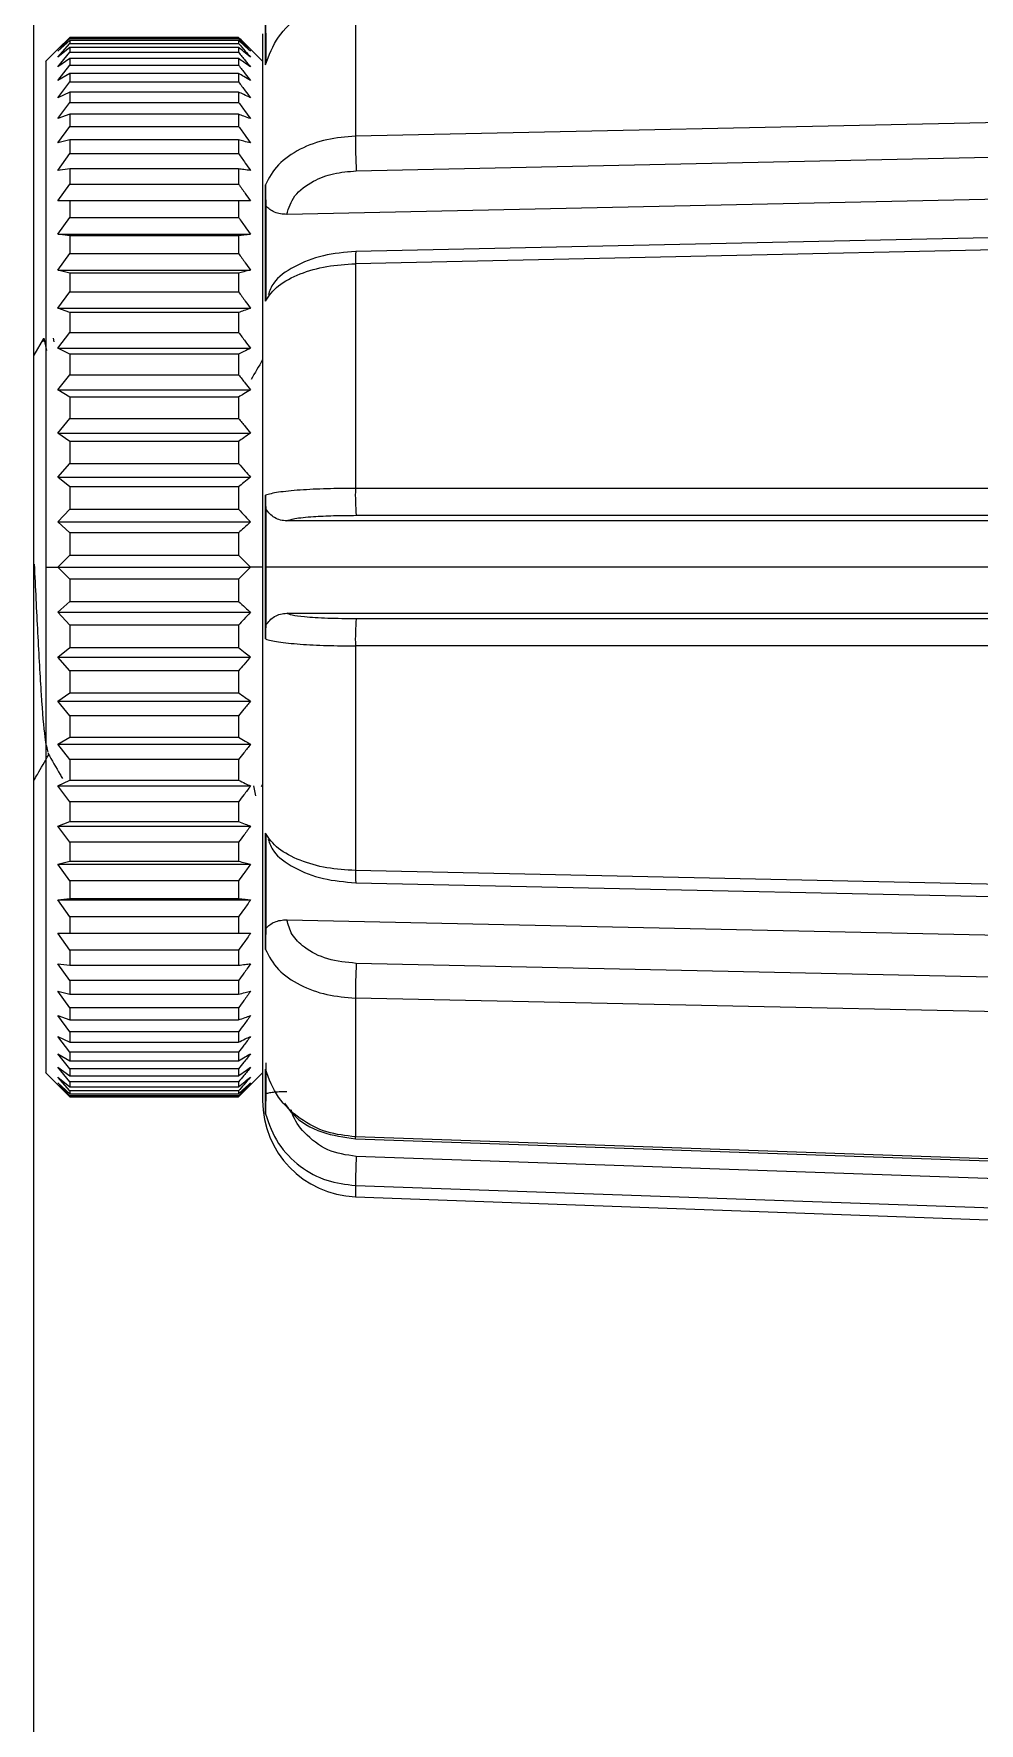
# Model space of a CAD drawing. Header units: inches. Extents: x 0 to 1338, y 51 to 562.
# Drawn here: x 1198.63 to 1218.26, y 368.8 to 403.87 of the extents above; entities that cross this region are included whole.
import ezdxf

# ---------------------------------------------------------------- set-up
doc = ezdxf.new("R2010")
doc.units = ezdxf.units.IN
doc.header["$LTSCALE"] = 0.5

msp = doc.modelspace()

# ---------------------------------------------------------------- linework, layer by layer
at = {"color": 253, "linetype": 'Continuous', "lineweight": 25}
for p, q in [((1198.63, 342.798), (1198.63, 424.798)), ((1205.308, 404.625), (1205.308, 401.743)), ((1203.437, 403.223), (1203.437, 404.146)), ((1199.13, 403.548), (1199.38, 403.795)), ((1199.38, 403.795), (1199.13, 403.548)), ((1199.13, 403.507), (1199.38, 403.775)), ((1199.38, 403.732), (1199.13, 403.507)), ((1199.38, 403.795), (1199.38, 403.775)), ((1202.88, 403.795), (1199.38, 403.795)), ((1199.38, 403.775), (1202.88, 403.775)), ((1199.38, 403.732), (1199.38, 403.671)), ((1202.88, 403.732), (1199.38, 403.732)), ((1203.449, 403.725), (1203.449, 403.25)), ((1199.13, 403.548), (1198.873, 403.291)), ((1199.13, 403.385), (1199.38, 403.671)), ((1199.38, 403.585), (1199.13, 403.385)), ((1199.13, 403.182), (1199.38, 403.485)), ((1199.38, 403.357), (1199.13, 403.182)), ((1199.38, 403.671), (1202.88, 403.671)), ((1199.38, 403.585), (1199.38, 403.485)), ((1202.88, 403.585), (1199.38, 403.585)), ((1199.38, 403.485), (1202.88, 403.485)), ((1199.38, 403.357), (1199.38, 403.217)), ((1202.88, 403.357), (1199.38, 403.357)), ((1203.38, 403.298), (1203.128, 403.55)), ((1199.13, 402.9), (1199.38, 403.217)), ((1199.38, 403.048), (1199.13, 402.9)), ((1199.38, 403.217), (1202.88, 403.217)), ((1199.38, 403.048), (1199.38, 402.869)), ((1202.88, 403.048), (1199.38, 403.048)), ((1203.38, 403.298), (1203.38, 382.298)), ((1199.13, 402.541), (1199.38, 402.869)), ((1199.38, 402.66), (1199.13, 402.541)), ((1199.38, 402.869), (1202.88, 402.869)), ((1199.38, 402.66), (1199.38, 402.446)), ((1202.88, 402.66), (1199.38, 402.66)), ((1199.13, 402.108), (1199.38, 402.446)), ((1199.38, 402.446), (1202.88, 402.446)), ((1312.865, 402.45), (1203.883, 400.12)), ((1199.38, 402.198), (1199.13, 402.108)), ((1199.13, 401.604), (1199.38, 401.948)), ((1199.38, 402.198), (1199.38, 401.948)), ((1202.88, 402.198), (1199.38, 402.198)), ((1199.38, 401.948), (1202.88, 401.948)), ((1199.38, 401.665), (1199.13, 401.604)), ((1199.38, 401.665), (1199.38, 401.381)), ((1202.88, 401.665), (1199.38, 401.665)), ((1199.13, 401.033), (1199.38, 401.381)), ((1199.38, 401.381), (1202.88, 401.381)), ((1199.38, 401.064), (1199.13, 401.033)), ((1199.38, 401.064), (1199.38, 400.749)), ((1202.88, 401.064), (1199.38, 401.064)), ((1199.13, 400.399), (1199.38, 400.749)), ((1199.38, 400.749), (1202.88, 400.749)), ((1203.437, 398.319), (1203.437, 400.734)), ((1199.38, 400.399), (1199.13, 400.399)), ((1199.38, 400.399), (1199.38, 400.056)), ((1202.88, 400.399), (1199.38, 400.399)), ((1203.449, 400.297), (1203.449, 398.345)), ((1199.13, 399.708), (1199.38, 400.056)), ((1199.38, 400.056), (1202.88, 400.056)), ((1199.38, 399.678), (1199.13, 399.708)), ((1199.13, 399.708), (1203.13, 399.708)), ((1199.38, 399.678), (1199.38, 399.308)), ((1202.88, 399.678), (1199.38, 399.678)), ((1199.13, 398.964), (1199.38, 399.308)), ((1199.38, 399.308), (1202.88, 399.308)), ((1199.38, 398.903), (1199.13, 398.964)), ((1199.13, 398.964), (1203.13, 398.964)), ((1199.38, 398.903), (1199.38, 398.511)), ((1202.88, 398.903), (1199.38, 398.903)), ((1205.308, 399.097), (1205.308, 394.433)), ((1199.13, 398.173), (1199.38, 398.511)), ((1199.38, 398.511), (1202.88, 398.511)), ((1199.38, 398.083), (1199.13, 398.173)), ((1199.13, 398.173), (1203.13, 398.173)), ((1199.38, 398.083), (1199.38, 397.67)), ((1202.88, 398.083), (1199.38, 398.083)), ((1198.832, 397.544), (1198.63, 397.196)), ((1198.827, 397.478), (1198.841, 397.548)), ((1198.841, 397.548), (1198.894, 397.295)), ((1199.056, 397.472), (1199.04, 397.548)), ((1199.13, 397.341), (1199.38, 397.67)), ((1199.38, 397.67), (1202.88, 397.67)), ((1199.38, 397.222), (1199.13, 397.341)), ((1199.13, 397.341), (1203.13, 397.341)), ((1199.38, 397.222), (1199.38, 396.792)), ((1202.88, 397.222), (1199.38, 397.222)), ((1199.13, 396.475), (1199.38, 396.792)), ((1199.38, 396.792), (1202.88, 396.792)), ((1199.38, 396.327), (1199.13, 396.475)), ((1199.13, 396.475), (1203.13, 396.475)), ((1199.38, 396.327), (1199.38, 395.883)), ((1202.88, 396.327), (1199.38, 396.327)), ((1199.13, 395.58), (1199.38, 395.883)), ((1199.38, 395.883), (1202.88, 395.883)), ((1199.38, 395.406), (1199.13, 395.58)), ((1199.13, 395.58), (1203.13, 395.58)), ((1199.38, 395.406), (1199.38, 394.951)), ((1202.88, 395.406), (1199.38, 395.406)), ((1199.13, 394.665), (1199.38, 394.951)), ((1199.38, 394.951), (1202.88, 394.951)), ((1199.38, 394.464), (1199.13, 394.665)), ((1199.13, 394.665), (1203.13, 394.665)), ((1199.38, 394.464), (1199.38, 394.003)), ((1202.88, 394.464), (1199.38, 394.464)), ((1203.437, 391.306), (1203.437, 394.291)), ((1199.13, 393.735), (1199.38, 394.003)), ((1199.38, 394.003), (1202.88, 394.003)), ((1203.449, 394.005), (1203.447, 392.798)), ((1199.38, 393.51), (1199.13, 393.735)), ((1199.13, 393.735), (1203.13, 393.735)), ((1199.38, 393.51), (1199.38, 393.045)), ((1202.88, 393.51), (1199.38, 393.51)), ((1312.865, 393.757), (1203.883, 393.757)), ((1199.13, 392.798), (1199.38, 393.045)), ((1199.38, 393.045), (1202.88, 393.045)), ((1198.88, 392.798), (1203.13, 392.798)), ((1199.38, 392.551), (1199.13, 392.798)), ((1202.88, 392.551), (1199.38, 392.551)), ((1199.38, 392.551), (1199.38, 392.086)), ((1203.38, 392.798), (1203.13, 392.798)), ((1203.447, 392.798), (1203.449, 391.591)), ((1313.366, 392.798), (1203.447, 392.798)), ((1199.13, 391.861), (1199.38, 392.086)), ((1199.38, 391.593), (1199.13, 391.861)), ((1199.13, 391.861), (1203.13, 391.861)), ((1199.38, 392.086), (1202.88, 392.086)), ((1203.883, 391.839), (1312.865, 391.839)), ((1199.38, 391.593), (1199.38, 391.132)), ((1202.88, 391.593), (1199.38, 391.593)), ((1199.13, 390.931), (1199.38, 391.132)), ((1199.38, 391.132), (1202.88, 391.132)), ((1205.308, 391.163), (1205.308, 386.499)), ((1199.38, 390.645), (1199.13, 390.931)), ((1199.13, 390.931), (1203.13, 390.931)), ((1199.38, 390.645), (1199.38, 390.191)), ((1202.88, 390.645), (1199.38, 390.645)), ((1199.13, 390.016), (1199.38, 390.191)), ((1199.38, 389.713), (1199.13, 390.016)), ((1199.13, 390.016), (1203.13, 390.016)), ((1199.38, 390.191), (1202.88, 390.191)), ((1199.38, 389.713), (1199.38, 389.269)), ((1202.88, 389.713), (1199.38, 389.713)), ((1199.13, 389.121), (1199.38, 389.269)), ((1199.38, 388.804), (1199.13, 389.121)), ((1199.13, 389.121), (1203.13, 389.121)), ((1199.38, 389.269), (1202.88, 389.269)), ((1199.38, 388.804), (1199.38, 388.375)), ((1202.88, 388.804), (1199.38, 388.804)), ((1199.13, 388.255), (1199.38, 388.375)), ((1199.38, 387.926), (1199.13, 388.255)), ((1199.13, 388.255), (1203.13, 388.255)), ((1199.38, 388.375), (1202.88, 388.375)), ((1203.239, 388.048), (1203.196, 388.255)), ((1203.356, 388.242), (1203.38, 388.284)), ((1199.38, 387.926), (1199.38, 387.514)), ((1202.88, 387.926), (1199.38, 387.926)), ((1199.13, 387.423), (1199.38, 387.514)), ((1199.38, 387.085), (1199.13, 387.423)), ((1199.13, 387.423), (1203.13, 387.423)), ((1199.38, 387.514), (1202.88, 387.514)), ((1203.437, 384.863), (1203.437, 387.277)), ((1203.449, 387.252), (1203.449, 385.299)), ((1199.38, 387.085), (1199.38, 386.693)), ((1202.88, 387.085), (1199.38, 387.085)), ((1199.13, 386.632), (1199.38, 386.693)), ((1199.38, 386.288), (1199.13, 386.632)), ((1199.13, 386.632), (1203.13, 386.632)), ((1199.38, 386.693), (1202.88, 386.693)), ((1199.38, 386.288), (1199.38, 385.919)), ((1202.88, 386.288), (1199.38, 386.288)), ((1199.13, 385.888), (1199.38, 385.919)), ((1199.38, 385.54), (1199.13, 385.888)), ((1199.13, 385.888), (1203.13, 385.888)), ((1199.38, 385.919), (1202.88, 385.919)), ((1199.38, 385.54), (1199.38, 385.197)), ((1202.88, 385.54), (1199.38, 385.54)), ((1203.883, 385.476), (1312.865, 383.147)), ((1199.13, 385.197), (1202.88, 385.197)), ((1199.38, 384.847), (1199.13, 385.197)), ((1199.38, 384.847), (1199.38, 384.533)), ((1202.88, 384.847), (1199.38, 384.847)), ((1199.13, 384.563), (1199.38, 384.533)), ((1199.38, 384.215), (1199.13, 384.563)), ((1199.38, 384.533), (1202.88, 384.533)), ((1199.38, 384.215), (1199.38, 383.931)), ((1202.88, 384.215), (1199.38, 384.215)), ((1199.13, 383.992), (1199.38, 383.931)), ((1199.38, 383.648), (1199.13, 383.992)), ((1199.38, 383.931), (1202.88, 383.931)), ((1205.308, 383.853), (1205.308, 380.971)), ((1199.13, 383.488), (1199.38, 383.398)), ((1199.38, 383.151), (1199.13, 383.488)), ((1199.38, 383.648), (1199.38, 383.398)), ((1202.88, 383.648), (1199.38, 383.648)), ((1199.38, 383.398), (1202.88, 383.398)), ((1199.13, 383.055), (1199.38, 382.936)), ((1199.38, 382.727), (1199.13, 383.055)), ((1199.38, 383.151), (1199.38, 382.936)), ((1202.88, 383.151), (1199.38, 383.151)), ((1199.13, 382.696), (1199.38, 382.549)), ((1199.38, 382.38), (1199.13, 382.696)), ((1199.38, 382.936), (1202.88, 382.936)), ((1199.38, 382.727), (1199.38, 382.549)), ((1202.88, 382.727), (1199.38, 382.727)), ((1198.873, 382.305), (1199.162, 382.016)), ((1199.13, 382.414), (1199.38, 382.24)), ((1199.38, 382.112), (1199.13, 382.414)), ((1199.38, 382.549), (1202.88, 382.549)), ((1199.38, 382.38), (1199.38, 382.24)), ((1202.88, 382.38), (1199.38, 382.38)), ((1203.13, 382.048), (1203.38, 382.298)), ((1203.437, 381.451), (1203.437, 382.373)), ((1199.13, 382.211), (1199.38, 382.011)), ((1199.38, 381.925), (1199.13, 382.211)), ((1199.13, 382.089), (1199.38, 381.864)), ((1199.38, 381.821), (1199.13, 382.089)), ((1199.13, 382.048), (1199.38, 381.801)), ((1199.38, 381.801), (1199.13, 382.048)), ((1199.38, 382.24), (1202.88, 382.24)), ((1199.38, 382.112), (1199.38, 382.011)), ((1202.88, 382.112), (1199.38, 382.112)), ((1199.38, 382.011), (1202.88, 382.011)), ((1199.38, 381.925), (1199.38, 381.864)), ((1202.88, 381.925), (1199.38, 381.925)), ((1199.38, 381.864), (1202.88, 381.864)), ((1199.38, 381.821), (1199.38, 381.801)), ((1202.88, 381.821), (1199.38, 381.821)), ((1199.38, 381.801), (1202.88, 381.801)), ((1205.308, 379.96), (1205.308, 379.728)), ((1205.308, 379.728), (1311.308, 375.873))]:
    msp.add_line(p, q, dxfattribs=at)
at = {"color": 253, "linetype": 'Continuous', "lineweight": 25, "flags": 128}
for points in [[(1202.88, 403.795), (1202.88, 403.794), (1202.88, 403.792), (1202.88, 403.79), (1202.88, 403.788), (1202.88, 403.785), (1202.88, 403.782), (1202.88, 403.779), (1202.88, 403.775)], [(1202.88, 403.732), (1202.88, 403.725), (1202.88, 403.719), (1202.88, 403.711), (1202.88, 403.704), (1202.88, 403.696), (1202.88, 403.688), (1202.88, 403.68), (1202.88, 403.671)], [(1311.308, 404.013), (1289.324, 403.542), (1268.349, 403.093), (1248.382, 402.666), (1233.401, 402.345), (1219.043, 402.037), (1205.308, 401.743)], [(1202.88, 403.585), (1202.88, 403.574), (1202.88, 403.562), (1202.88, 403.55), (1202.88, 403.537), (1202.88, 403.525), (1202.88, 403.512), (1202.88, 403.498), (1202.88, 403.485)], [(1202.88, 403.357), (1202.88, 403.34), (1202.88, 403.323), (1202.88, 403.306), (1202.88, 403.289), (1202.88, 403.271), (1202.88, 403.253), (1202.88, 403.235), (1202.88, 403.217)], [(1202.88, 403.048), (1202.88, 403.026), (1202.88, 403.005), (1202.88, 402.983), (1202.88, 402.961), (1202.88, 402.938), (1202.88, 402.916), (1202.88, 402.893), (1202.88, 402.869)], [(1205.324, 401.024), (1264.684, 402.302), (1311.324, 403.305)], [(1202.88, 402.66), (1202.88, 402.635), (1202.88, 402.608), (1202.88, 402.582), (1202.88, 402.555), (1202.88, 402.528), (1202.88, 402.501), (1202.88, 402.473), (1202.88, 402.446)], [(1202.88, 402.198), (1202.88, 402.168), (1202.88, 402.137), (1202.88, 402.107), (1202.88, 402.075), (1202.88, 402.044), (1202.88, 402.012), (1202.88, 401.98), (1202.88, 401.948)], [(1202.88, 401.665), (1202.88, 401.63), (1202.88, 401.595), (1202.88, 401.56), (1202.88, 401.525), (1202.88, 401.489), (1202.88, 401.454), (1202.88, 401.418), (1202.88, 401.381)], [(1311.313, 401.631), (1259.141, 400.51), (1205.313, 399.353)], [(1311.308, 401.388), (1289.374, 400.915), (1268.427, 400.463), (1248.464, 400.031), (1226.202, 399.55), (1205.308, 399.097)], [(1202.88, 401.064), (1202.88, 401.025), (1202.88, 400.986), (1202.88, 400.947), (1202.88, 400.908), (1202.88, 400.869), (1202.88, 400.829), (1202.88, 400.789), (1202.88, 400.749)], [(1202.88, 400.399), (1202.88, 400.357), (1202.88, 400.315), (1202.88, 400.272), (1202.88, 400.23), (1202.88, 400.187), (1202.88, 400.143), (1202.88, 400.1), (1202.88, 400.056)], [(1202.88, 399.678), (1202.88, 399.632), (1202.88, 399.586), (1202.88, 399.541), (1202.88, 399.494), (1202.88, 399.448), (1202.88, 399.402), (1202.88, 399.355), (1202.88, 399.308)], [(1205.317, 399.353), (1205.314, 399.355), (1205.313, 399.353)], [(1202.88, 398.903), (1202.88, 398.855), (1202.88, 398.806), (1202.88, 398.757), (1202.88, 398.708), (1202.88, 398.659), (1202.88, 398.61), (1202.88, 398.56), (1202.88, 398.511)], [(1202.88, 398.083), (1202.88, 398.031), (1202.88, 397.98), (1202.88, 397.929), (1202.88, 397.877), (1202.88, 397.826), (1202.88, 397.774), (1202.88, 397.722), (1202.88, 397.67)], [(1202.88, 397.222), (1202.88, 397.168), (1202.88, 397.115), (1202.88, 397.061), (1202.88, 397.008), (1202.88, 396.954), (1202.88, 396.9), (1202.88, 396.846), (1202.88, 396.792)], [(1202.88, 396.327), (1202.88, 396.272), (1202.88, 396.217), (1202.88, 396.161), (1202.88, 396.106), (1202.88, 396.05), (1202.88, 395.995), (1202.88, 395.939), (1202.88, 395.883)], [(1202.88, 395.406), (1202.88, 395.349), (1202.88, 395.292), (1202.88, 395.236), (1202.88, 395.179), (1202.88, 395.122), (1202.88, 395.065), (1202.88, 395.008), (1202.88, 394.951)], [(1202.88, 394.464), (1202.88, 394.407), (1202.88, 394.349), (1202.88, 394.292), (1202.88, 394.234), (1202.88, 394.176), (1202.88, 394.118), (1202.88, 394.061), (1202.88, 394.003)], [(1311.308, 394.421), (1289.324, 394.423), (1268.349, 394.425), (1248.382, 394.427), (1233.401, 394.429), (1219.043, 394.431), (1205.308, 394.433)], [(1205.324, 393.873), (1264.684, 393.874), (1311.324, 393.875)], [(1202.88, 393.51), (1202.88, 393.452), (1202.88, 393.394), (1202.88, 393.336), (1202.88, 393.278), (1202.88, 393.22), (1202.88, 393.162), (1202.88, 393.103), (1202.88, 393.045)], [(1202.88, 392.551), (1202.88, 392.493), (1202.88, 392.435), (1202.88, 392.376), (1202.88, 392.318), (1202.88, 392.26), (1202.88, 392.202), (1202.88, 392.144), (1202.88, 392.086)], [(1202.88, 391.593), (1202.88, 391.536), (1202.88, 391.478), (1202.88, 391.42), (1202.88, 391.362), (1202.88, 391.305), (1202.88, 391.247), (1202.88, 391.189), (1202.88, 391.132)], [(1311.324, 391.721), (1251.964, 391.722), (1205.324, 391.724)], [(1311.308, 391.175), (1289.374, 391.173), (1268.427, 391.171), (1248.464, 391.169), (1226.202, 391.166), (1205.308, 391.163)], [(1202.88, 390.645), (1202.88, 390.588), (1202.88, 390.531), (1202.88, 390.474), (1202.88, 390.417), (1202.88, 390.36), (1202.88, 390.304), (1202.88, 390.247), (1202.88, 390.191)], [(1202.88, 389.713), (1202.88, 389.657), (1202.88, 389.601), (1202.88, 389.546), (1202.88, 389.49), (1202.88, 389.435), (1202.88, 389.38), (1202.88, 389.324), (1202.88, 389.269)], [(1202.88, 388.804), (1202.88, 388.75), (1202.88, 388.696), (1202.88, 388.642), (1202.88, 388.589), (1202.88, 388.535), (1202.88, 388.481), (1202.88, 388.428), (1202.88, 388.375)], [(1202.88, 387.926), (1202.88, 387.874), (1202.88, 387.822), (1202.88, 387.771), (1202.88, 387.719), (1202.88, 387.667), (1202.88, 387.616), (1202.88, 387.565), (1202.88, 387.514)], [(1202.88, 387.085), (1202.88, 387.036), (1202.88, 386.986), (1202.88, 386.937), (1202.88, 386.888), (1202.88, 386.839), (1202.88, 386.79), (1202.88, 386.741), (1202.88, 386.693)], [(1311.308, 384.209), (1289.324, 384.683), (1268.349, 385.135), (1248.382, 385.567), (1233.401, 385.891), (1219.043, 386.201), (1205.308, 386.499)], [(1202.88, 386.288), (1202.88, 386.241), (1202.88, 386.194), (1202.88, 386.148), (1202.88, 386.102), (1202.88, 386.056), (1202.88, 386.01), (1202.88, 385.964), (1202.88, 385.919)], [(1205.313, 386.243), (1257.485, 385.121), (1311.313, 383.965)], [(1205.317, 386.243), (1205.314, 386.241), (1205.313, 386.243)], [(1202.88, 385.54), (1202.88, 385.496), (1202.88, 385.453), (1202.88, 385.41), (1202.88, 385.367), (1202.88, 385.324), (1202.88, 385.281), (1202.88, 385.239), (1202.88, 385.197)], [(1202.88, 384.847), (1202.88, 384.807), (1202.88, 384.767), (1202.88, 384.727), (1202.88, 384.688), (1202.88, 384.649), (1202.88, 384.61), (1202.88, 384.571), (1202.88, 384.533)], [(1311.324, 382.292), (1251.964, 383.568), (1205.324, 384.572)], [(1202.88, 384.215), (1202.88, 384.179), (1202.88, 384.143), (1202.88, 384.107), (1202.88, 384.071), (1202.88, 384.036), (1202.88, 384.001), (1202.88, 383.966), (1202.88, 383.931)], [(1311.308, 381.583), (1289.374, 382.053), (1268.427, 382.501), (1248.464, 382.929), (1226.202, 383.405), (1205.308, 383.853)], [(1202.88, 383.648), (1202.88, 383.616), (1202.88, 383.584), (1202.88, 383.552), (1202.88, 383.521), (1202.88, 383.49), (1202.88, 383.459), (1202.88, 383.428), (1202.88, 383.398)], [(1202.88, 383.151), (1202.88, 383.123), (1202.88, 383.095), (1202.88, 383.068), (1202.88, 383.041), (1202.88, 383.014), (1202.88, 382.988), (1202.88, 382.962), (1202.88, 382.936)], [(1202.88, 382.727), (1202.88, 382.703), (1202.88, 382.68), (1202.88, 382.658), (1202.88, 382.635), (1202.88, 382.613), (1202.88, 382.591), (1202.88, 382.57), (1202.88, 382.549)], [(1202.88, 382.38), (1202.88, 382.361), (1202.88, 382.343), (1202.88, 382.325), (1202.88, 382.307), (1202.88, 382.29), (1202.88, 382.273), (1202.88, 382.256), (1202.88, 382.24)], [(1202.88, 382.112), (1202.88, 382.098), (1202.88, 382.085), (1202.88, 382.072), (1202.88, 382.059), (1202.88, 382.046), (1202.88, 382.034), (1202.88, 382.022), (1202.88, 382.011)], [(1202.88, 381.925), (1202.88, 381.916), (1202.88, 381.908), (1202.88, 381.9), (1202.88, 381.892), (1202.88, 381.885), (1202.88, 381.878), (1202.88, 381.871), (1202.88, 381.864)], [(1202.88, 381.821), (1202.88, 381.818), (1202.88, 381.814), (1202.88, 381.811), (1202.88, 381.809), (1202.88, 381.806), (1202.88, 381.804), (1202.88, 381.802), (1202.88, 381.801)], [(1205.309, 380.929), (1205.308, 380.923), (1205.307, 380.937), (1205.308, 380.971)], [(1311.308, 377.277), (1289.324, 378.042), (1268.349, 378.772), (1248.382, 379.468), (1233.401, 379.99), (1219.043, 380.491), (1205.308, 380.971)], [(1205.309, 380.929), (1257.481, 379.113), (1311.309, 377.242)], [(1311.324, 376.875), (1251.964, 378.939), (1205.324, 380.563)], [(1205.308, 379.96), (1222.897, 379.348), (1241.496, 378.701), (1261.102, 378.019), (1277.215, 377.459), (1293.95, 376.877), (1311.308, 376.275)]]:
    msp.add_lwpolyline(points, dxfattribs=at)
at = {"color": 253, "linetype": 'Continuous', "lineweight": 25}
for centre, radius, start, end in [((1219.099, 401.701), 13.792, 179.8261, 182.8156), ((1207.795, 399.169), 2.488, 175.7513, 181.647), ((1210.064, 394.293), 4.759, 178.3164, 185.0729), ((1210.064, 391.303), 4.759, 174.9271, 181.6836), ((1207.795, 386.427), 2.488, 178.353, 184.2487), ((1219.099, 383.895), 13.792, 177.1844, 180.1739), ((1229.567, 382.229), 26.12, 179.3949, 180.7844), ((1205.38, 381.727), 2, 180, 267.9174), ((1225.253, 379.714), 19.947, 177.5584, 179.292)]:
    msp.add_arc(centre, radius, start, end, dxfattribs=at)
for points, knots in [([(1203.437, 403.223), (1203.514, 403.424), (1203.665, 403.817), (1204.136, 404.263), (1204.696, 404.555), (1205.107, 404.602), (1205.308, 404.625)], [0, 0, 0, 0, 0.2670423, 0.5227279, 0.7670475, 1, 1, 1, 1]), ([(1203.437, 404.146), (1203.437, 404.141), (1203.437, 404.132), (1203.437, 404.098), (1203.439, 404.052), (1203.441, 403.977), (1203.444, 403.866), (1203.448, 403.774), (1203.449, 403.725)], [0, 0, 0, 0, 0.0960316, 0.1957361, 0.3092212, 0.4370819, 0.6970358, 1, 1, 1, 1]), ([(1203.13, 403.548), (1203.084, 403.594), (1203.001, 403.677), (1202.917, 403.759), (1202.88, 403.795)], [0, 0, 0, 0, 0.56, 1, 1, 1, 1]), ([(1202.88, 403.775), (1202.927, 403.725), (1203.011, 403.636), (1203.094, 403.547), (1203.13, 403.507)], [0, 0, 0, 0, 0.5599993, 1, 1, 1, 1]), ([(1203.13, 403.507), (1203.084, 403.549), (1203.001, 403.624), (1202.917, 403.699), (1202.88, 403.732)], [0, 0, 0, 0, 0.5600003, 1, 1, 1, 1]), ([(1203.38, 403.869), (1203.38, 403.778), (1203.38, 403.612), (1203.38, 402.499), (1203.38, 401.317), (1203.38, 400.384), (1203.38, 399.809), (1203.38, 399.495), (1203.38, 399.082), (1203.38, 398.346), (1203.38, 397.08), (1203.38, 395.204), (1203.38, 393.363), (1203.38, 391.843), (1203.38, 390.897), (1203.38, 389.91), (1203.38, 388.957), (1203.38, 388.043), (1203.38, 387.152), (1203.38, 386.524), (1203.38, 386.05), (1203.38, 385.791), (1203.38, 385.231), (1203.38, 384.309), (1203.38, 383.123), (1203.38, 382.013), (1203.38, 381.829), (1203.38, 381.727)], [0, 0, 0, 0, 0.093914, 0.170152, 0.228655, 0.269378, 0.284655, 0.294111, 0.303941, 0.329143, 0.370221, 0.427149, 0.499891, 0.529407, 0.558932, 0.58258, 0.616877, 0.645512, 0.668615, 0.704157, 0.710376, 0.719896, 0.732712, 0.774089, 0.832459, 0.907781, 1, 1, 1, 1]), ([(1202.88, 403.671), (1202.927, 403.618), (1203.011, 403.523), (1203.094, 403.427), (1203.13, 403.385)], [0, 0, 0, 0, 0.559999, 1, 1, 1, 1]), ([(1203.13, 403.385), (1203.084, 403.422), (1203.001, 403.489), (1202.917, 403.556), (1202.88, 403.585)], [0, 0, 0, 0, 0.56, 1, 1, 1, 1]), ([(1202.88, 403.485), (1202.927, 403.428), (1203.011, 403.328), (1203.094, 403.226), (1203.13, 403.182)], [0, 0, 0, 0, 0.5599993, 1, 1, 1, 1]), ([(1203.13, 403.182), (1203.084, 403.214), (1203.001, 403.273), (1202.917, 403.331), (1202.88, 403.357)], [0, 0, 0, 0, 0.56, 1, 1, 1, 1]), ([(1202.88, 403.217), (1202.927, 403.158), (1203.011, 403.052), (1203.094, 402.946), (1203.13, 402.9)], [0, 0, 0, 0, 0.5599993, 1, 1, 1, 1]), ([(1203.13, 402.9), (1203.084, 402.927), (1203.001, 402.977), (1202.917, 403.026), (1202.88, 403.048)], [0, 0, 0, 0, 0.56, 1, 1, 1, 1]), ([(1202.88, 402.869), (1202.927, 402.808), (1203.011, 402.699), (1203.094, 402.589), (1203.13, 402.541)], [0, 0, 0, 0, 0.559999, 1, 1, 1, 1]), ([(1203.13, 402.541), (1203.084, 402.563), (1203.001, 402.603), (1202.917, 402.643), (1202.88, 402.66)], [0, 0, 0, 0, 0.56, 1, 1, 1, 1]), ([(1202.88, 402.446), (1202.927, 402.383), (1203.011, 402.27), (1203.094, 402.158), (1203.13, 402.108)], [0, 0, 0, 0, 0.5599993, 1, 1, 1, 1]), ([(1203.13, 402.108), (1203.084, 402.125), (1203.001, 402.155), (1202.917, 402.185), (1202.88, 402.198)], [0, 0, 0, 0, 0.5600003, 1, 1, 1, 1]), ([(1202.88, 401.948), (1202.927, 401.884), (1203.011, 401.77), (1203.094, 401.655), (1203.13, 401.604)], [0, 0, 0, 0, 0.559999, 1, 1, 1, 1]), ([(1203.13, 401.604), (1203.084, 401.615), (1203.001, 401.636), (1202.917, 401.656), (1202.88, 401.665)], [0, 0, 0, 0, 0.56, 1, 1, 1, 1]), ([(1205.308, 401.743), (1205.107, 401.727), (1204.696, 401.694), (1204.136, 401.485), (1203.665, 401.163), (1203.514, 400.879), (1203.437, 400.734)], [0, 0, 0, 0, 0.232952, 0.477272, 0.732958, 1, 1, 1, 1]), ([(1202.88, 401.381), (1202.927, 401.317), (1203.011, 401.201), (1203.094, 401.084), (1203.13, 401.033)], [0, 0, 0, 0, 0.559999, 1, 1, 1, 1]), ([(1203.13, 401.033), (1203.084, 401.039), (1203.001, 401.049), (1202.917, 401.059), (1202.88, 401.064)], [0, 0, 0, 0, 0.56, 1, 1, 1, 1]), ([(1203.883, 400.12), (1203.923, 400.252), (1204.004, 400.517), (1204.387, 400.807), (1204.845, 400.984), (1205.164, 401.01), (1205.324, 401.024)], [0, 0, 0, 0, 0.27975, 0.559439, 0.779657, 1, 1, 1, 1]), ([(1202.88, 400.749), (1202.927, 400.684), (1203.011, 400.568), (1203.094, 400.451), (1203.13, 400.399)], [0, 0, 0, 0, 0.559999, 1, 1, 1, 1]), ([(1203.437, 400.734), (1203.437, 400.721), (1203.437, 400.696), (1203.437, 400.645), (1203.439, 400.59), (1203.441, 400.51), (1203.444, 400.408), (1203.448, 400.336), (1203.449, 400.297)], [0, 0, 0, 0, 0.096032, 0.195736, 0.309221, 0.437082, 0.697036, 1, 1, 1, 1]), ([(1203.13, 400.399), (1203.084, 400.399), (1203.001, 400.399), (1202.917, 400.399), (1202.88, 400.399)], [0, 0, 0, 0, 0.5600003, 1, 1, 1, 1]), ([(1203.883, 400.12), (1203.839, 400.122), (1203.75, 400.125), (1203.628, 400.163), (1203.522, 400.219), (1203.474, 400.271), (1203.449, 400.297)], [0, 0, 0, 0, 0.255108, 0.507181, 0.754412, 1, 1, 1, 1]), ([(1202.88, 400.056), (1202.927, 399.991), (1203.011, 399.876), (1203.094, 399.759), (1203.13, 399.708)], [0, 0, 0, 0, 0.559999, 1, 1, 1, 1]), ([(1203.13, 399.708), (1203.084, 399.702), (1203.001, 399.692), (1202.917, 399.682), (1202.88, 399.678)], [0, 0, 0, 0, 0.56, 1, 1, 1, 1]), ([(1202.88, 399.308), (1202.927, 399.244), (1203.011, 399.13), (1203.094, 399.015), (1203.13, 398.964)], [0, 0, 0, 0, 0.559999, 1, 1, 1, 1]), ([(1205.313, 399.353), (1205.084, 399.332), (1204.62, 399.289), (1204.015, 399.048), (1203.604, 398.754), (1203.525, 398.533), (1203.496, 398.448)], [0, 0, 0, 0, 0.269182, 0.545077, 0.82679, 1, 1, 1, 1]), ([(1203.13, 398.964), (1203.084, 398.953), (1203.001, 398.932), (1202.917, 398.912), (1202.88, 398.903)], [0, 0, 0, 0, 0.5600003, 1, 1, 1, 1]), ([(1203.437, 398.319), (1203.514, 398.43), (1203.665, 398.647), (1204.136, 398.894), (1204.696, 399.057), (1205.107, 399.084), (1205.308, 399.097)], [0, 0, 0, 0, 0.267042, 0.522728, 0.767048, 1, 1, 1, 1]), ([(1202.88, 398.511), (1202.927, 398.448), (1203.011, 398.336), (1203.094, 398.223), (1203.13, 398.173)], [0, 0, 0, 0, 0.559999, 1, 1, 1, 1]), ([(1203.13, 398.173), (1203.084, 398.156), (1203.001, 398.126), (1202.917, 398.096), (1202.88, 398.083)], [0, 0, 0, 0, 0.56, 1, 1, 1, 1]), ([(1203.449, 398.345), (1203.448, 398.362), (1203.445, 398.393), (1203.441, 398.407), (1203.439, 398.401), (1203.437, 398.385), (1203.437, 398.358), (1203.437, 398.332), (1203.437, 398.319)], [0, 0, 0, 0, 0.302506, 0.5586, 0.690454, 0.803183, 0.903324, 1, 1, 1, 1]), ([(1202.88, 397.67), (1202.927, 397.609), (1203.011, 397.499), (1203.094, 397.39), (1203.13, 397.341)], [0, 0, 0, 0, 0.559999, 1, 1, 1, 1]), ([(1203.13, 397.341), (1203.084, 397.319), (1203.001, 397.279), (1202.917, 397.239), (1202.88, 397.222)], [0, 0, 0, 0, 0.56, 1, 1, 1, 1]), ([(1203.38, 397.106), (1203.38, 397.105), (1203.3, 396.967), (1203.219, 396.829), (1203.14, 396.692)], [0, 0, 0, 0, 0.00708, 1, 1, 1, 1]), ([(1202.88, 396.792), (1202.927, 396.733), (1203.011, 396.627), (1203.094, 396.521), (1203.13, 396.475)], [0, 0, 0, 0, 0.559999, 1, 1, 1, 1]), ([(1203.13, 396.475), (1203.084, 396.447), (1203.001, 396.398), (1202.917, 396.349), (1202.88, 396.327)], [0, 0, 0, 0, 0.5600003, 1, 1, 1, 1]), ([(1202.88, 395.883), (1202.927, 395.827), (1203.011, 395.726), (1203.094, 395.625), (1203.13, 395.58)], [0, 0, 0, 0, 0.5599993, 1, 1, 1, 1]), ([(1203.13, 395.58), (1203.084, 395.548), (1203.001, 395.489), (1202.917, 395.431), (1202.88, 395.406)], [0, 0, 0, 0, 0.56, 1, 1, 1, 1]), ([(1202.88, 394.951), (1202.927, 394.898), (1203.011, 394.803), (1203.094, 394.707), (1203.13, 394.665)], [0, 0, 0, 0, 0.559999, 1, 1, 1, 1]), ([(1203.13, 394.665), (1203.084, 394.627), (1203.001, 394.56), (1202.917, 394.494), (1202.88, 394.464)], [0, 0, 0, 0, 0.56, 1, 1, 1, 1]), ([(1205.308, 394.433), (1205.107, 394.431), (1204.696, 394.428), (1204.135, 394.399), (1203.665, 394.353), (1203.514, 394.312), (1203.437, 394.291)], [0, 0, 0, 0, 0.232967, 0.477292, 0.732973, 1, 1, 1, 1]), ([(1203.437, 394.291), (1203.437, 394.275), (1203.437, 394.243), (1203.437, 394.196), (1203.439, 394.151), (1203.441, 394.098), (1203.444, 394.043), (1203.448, 394.018), (1203.449, 394.005)], [0, 0, 0, 0, 0.09603, 0.195733, 0.309217, 0.437078, 0.697033, 1, 1, 1, 1]), ([(1202.88, 394.003), (1202.927, 393.953), (1203.011, 393.864), (1203.094, 393.774), (1203.13, 393.735)], [0, 0, 0, 0, 0.559999, 1, 1, 1, 1]), ([(1203.883, 393.757), (1203.839, 393.76), (1203.75, 393.767), (1203.628, 393.821), (1203.522, 393.899), (1203.474, 393.97), (1203.449, 394.005)], [0, 0, 0, 0, 0.255108, 0.507181, 0.754412, 1, 1, 1, 1]), ([(1203.883, 393.757), (1203.923, 393.774), (1204.004, 393.809), (1204.387, 393.847), (1204.845, 393.869), (1205.164, 393.871), (1205.324, 393.873)], [0, 0, 0, 0, 0.27975, 0.559439, 0.779657, 1, 1, 1, 1]), ([(1203.13, 393.735), (1203.084, 393.693), (1203.001, 393.618), (1202.917, 393.543), (1202.88, 393.51)], [0, 0, 0, 0, 0.5600003, 1, 1, 1, 1]), ([(1198.638, 392.858), (1198.662, 392.373), (1198.711, 391.382), (1198.784, 390.091), (1198.856, 389.186), (1198.903, 389.03), (1198.925, 388.956)], [0, 0, 0, 0, 0.248885, 0.508912, 0.769316, 1, 1, 1, 1]), ([(1202.88, 393.045), (1202.927, 392.999), (1203.011, 392.917), (1203.094, 392.834), (1203.13, 392.798)], [0, 0, 0, 0, 0.5599997, 1, 1, 1, 1]), ([(1203.13, 392.798), (1203.084, 392.752), (1203.001, 392.669), (1202.917, 392.587), (1202.88, 392.551)], [0, 0, 0, 0, 0.56, 1, 1, 1, 1]), ([(1202.88, 392.086), (1202.927, 392.044), (1203.011, 391.969), (1203.094, 391.894), (1203.13, 391.861)], [0, 0, 0, 0, 0.559999, 1, 1, 1, 1]), ([(1203.13, 391.861), (1203.084, 391.811), (1203.001, 391.722), (1202.917, 391.632), (1202.88, 391.593)], [0, 0, 0, 0, 0.56, 1, 1, 1, 1]), ([(1203.449, 391.591), (1203.474, 391.627), (1203.522, 391.698), (1203.628, 391.775), (1203.75, 391.829), (1203.839, 391.836), (1203.883, 391.839)], [0, 0, 0, 0, 0.245511, 0.492813, 0.744872, 1, 1, 1, 1]), ([(1205.324, 391.724), (1205.121, 391.726), (1204.715, 391.73), (1204.256, 391.76), (1203.966, 391.798), (1203.911, 391.826), (1203.883, 391.839)], [0, 0, 0, 0, 0.279681, 0.55931, 0.779635, 1, 1, 1, 1]), ([(1203.449, 391.591), (1203.448, 391.578), (1203.445, 391.554), (1203.441, 391.499), (1203.439, 391.446), (1203.437, 391.401), (1203.437, 391.354), (1203.437, 391.321), (1203.437, 391.306)], [0, 0, 0, 0, 0.302508, 0.558603, 0.690457, 0.803186, 0.903325, 1, 1, 1, 1]), ([(1202.88, 391.132), (1202.927, 391.095), (1203.011, 391.028), (1203.094, 390.961), (1203.13, 390.931)], [0, 0, 0, 0, 0.5599993, 1, 1, 1, 1]), ([(1203.437, 391.306), (1203.514, 391.284), (1203.665, 391.243), (1204.135, 391.197), (1204.696, 391.168), (1205.107, 391.165), (1205.308, 391.163)], [0, 0, 0, 0, 0.26703, 0.522712, 0.767035, 1, 1, 1, 1]), ([(1203.13, 390.931), (1203.084, 390.878), (1203.001, 390.782), (1202.917, 390.687), (1202.88, 390.645)], [0, 0, 0, 0, 0.56, 1, 1, 1, 1]), ([(1202.88, 390.191), (1202.927, 390.158), (1203.011, 390.1), (1203.094, 390.041), (1203.13, 390.016)], [0, 0, 0, 0, 0.559999, 1, 1, 1, 1]), ([(1203.13, 390.016), (1203.084, 389.959), (1203.001, 389.858), (1202.917, 389.757), (1202.88, 389.713)], [0, 0, 0, 0, 0.5600003, 1, 1, 1, 1]), ([(1202.88, 389.269), (1202.927, 389.242), (1203.011, 389.192), (1203.094, 389.143), (1203.13, 389.121)], [0, 0, 0, 0, 0.559999, 1, 1, 1, 1]), ([(1203.13, 389.121), (1203.084, 389.062), (1203.001, 388.956), (1202.917, 388.851), (1202.88, 388.804)], [0, 0, 0, 0, 0.56, 1, 1, 1, 1]), ([(1198.63, 388.367), (1198.655, 388.41), (1198.758, 388.588), (1198.861, 388.766), (1198.94, 388.901)], [0, 0, 0, 0, 0.240953, 1, 1, 1, 1]), ([(1198.921, 388.933), (1199.006, 388.786), (1199.108, 388.611), (1199.209, 388.436), (1199.226, 388.407)], [0, 0, 0, 0, 0.839389, 1, 1, 1, 1]), ([(1202.88, 388.375), (1202.927, 388.352), (1203.011, 388.312), (1203.094, 388.273), (1203.13, 388.255)], [0, 0, 0, 0, 0.559999, 1, 1, 1, 1]), ([(1203.13, 388.255), (1203.084, 388.193), (1203.001, 388.084), (1202.917, 387.974), (1202.88, 387.926)], [0, 0, 0, 0, 0.5600003, 1, 1, 1, 1]), ([(1202.88, 387.514), (1202.927, 387.497), (1203.011, 387.467), (1203.094, 387.436), (1203.13, 387.423)], [0, 0, 0, 0, 0.559999, 1, 1, 1, 1]), ([(1203.13, 387.423), (1203.084, 387.36), (1203.001, 387.247), (1202.917, 387.135), (1202.88, 387.085)], [0, 0, 0, 0, 0.56, 1, 1, 1, 1]), ([(1205.308, 386.499), (1205.107, 386.512), (1204.696, 386.539), (1204.136, 386.702), (1203.665, 386.949), (1203.514, 387.166), (1203.437, 387.277)], [0, 0, 0, 0, 0.232952, 0.477272, 0.732958, 1, 1, 1, 1]), ([(1203.437, 387.277), (1203.437, 387.265), (1203.437, 387.238), (1203.437, 387.212), (1203.439, 387.196), (1203.441, 387.189), (1203.444, 387.203), (1203.448, 387.235), (1203.449, 387.252)], [0, 0, 0, 0, 0.0960316, 0.1957361, 0.3092212, 0.4370819, 0.6970358, 1, 1, 1, 1]), ([(1203.496, 387.148), (1203.526, 387.064), (1203.604, 386.842), (1204.015, 386.548), (1204.62, 386.307), (1205.084, 386.264), (1205.313, 386.243)], [0, 0, 0, 0, 0.17317, 0.454963, 0.730798, 1, 1, 1, 1]), ([(1202.88, 386.693), (1202.927, 386.682), (1203.011, 386.661), (1203.094, 386.641), (1203.13, 386.632)], [0, 0, 0, 0, 0.559999, 1, 1, 1, 1]), ([(1203.13, 386.632), (1203.084, 386.568), (1203.001, 386.453), (1202.917, 386.338), (1202.88, 386.288)], [0, 0, 0, 0, 0.56, 1, 1, 1, 1]), ([(1202.88, 385.919), (1202.927, 385.913), (1203.011, 385.903), (1203.094, 385.893), (1203.13, 385.888)], [0, 0, 0, 0, 0.559999, 1, 1, 1, 1]), ([(1203.13, 385.888), (1203.084, 385.823), (1203.001, 385.707), (1202.917, 385.591), (1202.88, 385.54)], [0, 0, 0, 0, 0.56, 1, 1, 1, 1]), ([(1203.449, 385.299), (1203.474, 385.325), (1203.522, 385.377), (1203.628, 385.433), (1203.75, 385.471), (1203.839, 385.474), (1203.883, 385.476)], [0, 0, 0, 0, 0.245511, 0.492813, 0.744872, 1, 1, 1, 1]), ([(1205.324, 384.572), (1205.121, 384.593), (1204.715, 384.633), (1204.256, 384.872), (1203.966, 385.164), (1203.911, 385.372), (1203.883, 385.476)], [0, 0, 0, 0, 0.279681, 0.55931, 0.779635, 1, 1, 1, 1]), ([(1203.13, 385.197), (1203.084, 385.131), (1203.001, 385.014), (1202.917, 384.898), (1202.88, 384.847)], [0, 0, 0, 0, 0.56, 1, 1, 1, 1]), ([(1202.88, 385.197), (1202.927, 385.197), (1203.011, 385.197), (1203.094, 385.197), (1203.13, 385.197)], [0, 0, 0, 0, 0.559999, 1, 1, 1, 1]), ([(1203.449, 385.299), (1203.448, 385.26), (1203.445, 385.189), (1203.441, 385.087), (1203.439, 385.007), (1203.437, 384.951), (1203.437, 384.901), (1203.437, 384.875), (1203.437, 384.863)], [0, 0, 0, 0, 0.302506, 0.5586, 0.690454, 0.803183, 0.903324, 1, 1, 1, 1]), ([(1203.437, 384.863), (1203.514, 384.717), (1203.665, 384.433), (1204.136, 384.111), (1204.696, 383.902), (1205.107, 383.869), (1205.308, 383.853)], [0, 0, 0, 0, 0.267042, 0.522728, 0.767048, 1, 1, 1, 1]), ([(1203.13, 384.563), (1203.084, 384.498), (1203.001, 384.381), (1202.917, 384.266), (1202.88, 384.215)], [0, 0, 0, 0, 0.56, 1, 1, 1, 1]), ([(1202.88, 384.533), (1202.927, 384.538), (1203.011, 384.548), (1203.094, 384.559), (1203.13, 384.563)], [0, 0, 0, 0, 0.559999, 1, 1, 1, 1]), ([(1203.13, 383.992), (1203.084, 383.928), (1203.001, 383.813), (1202.917, 383.698), (1202.88, 383.648)], [0, 0, 0, 0, 0.56, 1, 1, 1, 1]), ([(1202.88, 383.931), (1202.927, 383.943), (1203.011, 383.963), (1203.094, 383.983), (1203.13, 383.992)], [0, 0, 0, 0, 0.559999, 1, 1, 1, 1]), ([(1203.13, 383.488), (1203.084, 383.425), (1203.001, 383.312), (1202.917, 383.2), (1202.88, 383.151)], [0, 0, 0, 0, 0.5600003, 1, 1, 1, 1]), ([(1202.88, 383.398), (1202.927, 383.415), (1203.011, 383.445), (1203.094, 383.475), (1203.13, 383.488)], [0, 0, 0, 0, 0.559999, 1, 1, 1, 1]), ([(1203.13, 383.055), (1203.084, 382.994), (1203.001, 382.884), (1202.917, 382.775), (1202.88, 382.727)], [0, 0, 0, 0, 0.56, 1, 1, 1, 1]), ([(1202.88, 382.936), (1202.927, 382.958), (1203.011, 382.998), (1203.094, 383.038), (1203.13, 383.055)], [0, 0, 0, 0, 0.559999, 1, 1, 1, 1]), ([(1203.13, 382.696), (1203.084, 382.637), (1203.001, 382.531), (1202.917, 382.426), (1202.88, 382.38)], [0, 0, 0, 0, 0.56, 1, 1, 1, 1]), ([(1202.88, 382.549), (1202.927, 382.576), (1203.011, 382.625), (1203.094, 382.675), (1203.13, 382.696)], [0, 0, 0, 0, 0.559999, 1, 1, 1, 1]), ([(1203.13, 382.414), (1203.084, 382.358), (1203.001, 382.257), (1202.917, 382.156), (1202.88, 382.112)], [0, 0, 0, 0, 0.56, 1, 1, 1, 1]), ([(1202.88, 382.24), (1202.927, 382.272), (1203.011, 382.33), (1203.094, 382.389), (1203.13, 382.414)], [0, 0, 0, 0, 0.559999, 1, 1, 1, 1]), ([(1205.308, 380.971), (1205.107, 380.994), (1204.696, 381.041), (1204.136, 381.333), (1203.665, 381.779), (1203.514, 382.172), (1203.437, 382.373)], [0, 0, 0, 0, 0.232952, 0.477272, 0.732958, 1, 1, 1, 1]), ([(1203.13, 382.211), (1203.084, 382.158), (1203.001, 382.062), (1202.917, 381.967), (1202.88, 381.925)], [0, 0, 0, 0, 0.56, 1, 1, 1, 1]), ([(1202.88, 382.011), (1202.927, 382.048), (1203.011, 382.115), (1203.094, 382.182), (1203.13, 382.211)], [0, 0, 0, 0, 0.559999, 1, 1, 1, 1]), ([(1203.13, 382.089), (1203.084, 382.039), (1203.001, 381.949), (1202.917, 381.86), (1202.88, 381.821)], [0, 0, 0, 0, 0.56, 1, 1, 1, 1]), ([(1202.88, 381.864), (1202.927, 381.906), (1203.011, 381.981), (1203.094, 382.056), (1203.13, 382.089)], [0, 0, 0, 0, 0.559999, 1, 1, 1, 1]), ([(1202.88, 381.801), (1202.927, 381.847), (1203.011, 381.929), (1203.094, 382.012), (1203.13, 382.048)], [0, 0, 0, 0, 0.5599994, 1, 1, 1, 1]), ([(1203.38, 381.727), (1203.38, 381.727), (1203.38, 381.727), (1203.38, 381.727), (1203.38, 381.727)], [0, 0, 0, 0, 0.56, 1, 1, 1, 1]), ([(1203.449, 381.871), (1203.448, 381.822), (1203.445, 381.731), (1203.441, 381.62), (1203.439, 381.545), (1203.437, 381.498), (1203.437, 381.465), (1203.437, 381.455), (1203.437, 381.451)], [0, 0, 0, 0, 0.302506, 0.5586, 0.690454, 0.803183, 0.903324, 1, 1, 1, 1]), ([(1203.449, 381.871), (1203.474, 381.877), (1203.523, 381.891), (1203.631, 381.904), (1203.752, 381.912), (1203.84, 381.91), (1203.883, 381.909)], [0, 0, 0, 0, 0.248301, 0.499946, 0.750673, 1, 1, 1, 1]), ([(1203.838, 381.67), (1203.891, 381.593), (1204.074, 381.326), (1204.597, 381.029), (1205.072, 380.962), (1205.309, 380.929)], [0, 0, 0, 0, 0.169366, 0.585766, 1, 1, 1, 1]), ([(1203.437, 381.451), (1203.514, 381.237), (1203.665, 380.818), (1204.136, 380.344), (1204.696, 380.034), (1205.107, 379.984), (1205.308, 379.96)], [0, 0, 0, 0, 0.267042, 0.522728, 0.767048, 1, 1, 1, 1]), ([(1205.324, 380.563), (1205.12, 380.594), (1204.713, 380.655), (1204.264, 381.014), (1204.024, 381.329), (1203.983, 381.507), (1203.977, 381.532)], [0, 0, 0, 0, 0.342444, 0.684824, 0.954592, 1, 1, 1, 1])]:
    msp.add_open_spline(points, degree=3, knots=knots, dxfattribs=at)
for points in [[(1198.88, 403.298), (1198.88, 403.259), (1198.88, 403.181), (1198.88, 402.556), (1198.88, 401.586), (1198.88, 400.27), (1198.88, 398.669), (1198.88, 396.842), (1198.88, 394.86), (1198.88, 393.485), (1198.88, 392.798)], [(1198.88, 392.798), (1198.88, 392.111), (1198.88, 390.736), (1198.88, 388.754), (1198.88, 386.927), (1198.88, 385.326), (1198.88, 384.01), (1198.88, 383.04), (1198.88, 382.415), (1198.88, 382.337), (1198.88, 382.298)]]:
    msp.add_open_spline(points, degree=3, dxfattribs=at)

doc.saveas('drawing.dxf')
